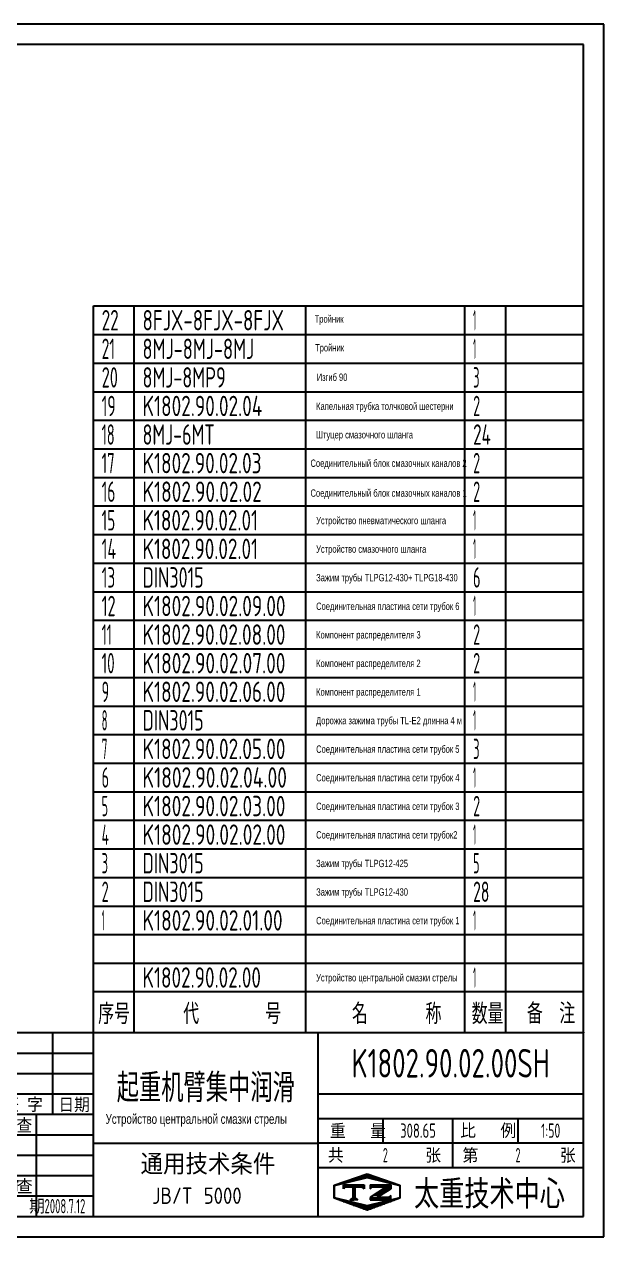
# Model space of a CAD drawing. Header units: millimetres. Extents: x 97 to 21097, y 66 to 14916.
# Drawn here: x 13999 to 21097, y 66 to 14916 of the extents above; entities that cross this region are included whole.
import ezdxf
from ezdxf.enums import TextEntityAlignment as Align

# ---------------------------------------------------------------- set-up
doc = ezdxf.new("R2010")
doc.units = ezdxf.units.MM
doc.header["$LTSCALE"] = 500
doc.header["$MEASUREMENT"] = 0
for name, color, linetype in [('01', 7, 'Continuous'), ('02', 1, 'Continuous'), ('11', 3, 'Continuous'), ('THICK', 7, 'Continuous')]:
    doc.layers.add(name, color=color, linetype=linetype)
doc.styles.add('HZLIB', font='TXT', dxfattribs={"width": 0.8, "bigfont": 'hztxt.shx'})
doc.styles.get("Standard").update_dxf_attribs({"font": 'isocp', "width": 0.707, "bigfont": 'intecad.shx'})

# ---------------------------------------------------------------- blocks, each defined once
blk = doc.blocks.new('*X114')
at = {"color": 0}
for p, q in [((122.34, 4.5), (123.72, 4.5)), ((122.82, 4.8), (123.24, 4.8))]:
    blk.add_line(p, q, dxfattribs=at)
blk = doc.blocks.new('*X113')
at = {"color": 0}
for p, q in [((120.53, 7.8), (125.53, 7.8)), ((120.53, 7.5), (125.53, 7.5)), ((120.53, 7.2), (120.79, 7.2)), ((125.27, 7.2), (125.53, 7.2))]:
    blk.add_line(p, q, dxfattribs=at)
blk = doc.blocks.new('*X112')
at = {"color": 0}
for p, q in [((121.52, 9), (123.12, 9)), ((122.38, 9.3), (124.32, 9.3)), ((123.24, 9.6), (125.52, 9.6)), ((124.1, 9.9), (128.52, 9.9)), ((124.97, 10.2), (127.67, 10.2)), ((125.83, 10.5), (126.82, 10.5)), ((127.02, 9.6), (129.37, 9.6)), ((128.22, 9.3), (130.22, 9.3)), ((129.42, 9), (131.07, 9)), ((118.22, 7.8), (118.32, 7.8)), ((118.22, 7.5), (118.27, 7.5)), ((118.22, 7.2), (118.27, 7.2)), ((118.22, 6.9), (118.27, 6.9)), ((118.22, 6.6), (118.27, 6.6)), ((118.22, 6.3), (118.27, 6.3)), ((118.22, 6), (118.27, 6)), ((118.94, 8.1), (119.52, 8.1)), ((119.8, 8.4), (120.72, 8.4)), ((120.66, 8.7), (121.92, 8.7)), ((130.62, 8.7), (131.92, 8.7)), ((131.82, 8.4), (132.77, 8.4)), ((133.02, 8.1), (133.62, 8.1)), ((134.22, 7.8), (134.32, 7.8)), ((134.27, 7.5), (134.32, 7.5)), ((134.27, 7.2), (134.32, 7.2)), ((134.27, 6.9), (134.32, 6.9)), ((134.27, 6.6), (134.32, 6.6)), ((134.27, 6.3), (134.32, 6.3)), ((134.27, 6), (134.32, 6)), ((118.22, 5.7), (118.27, 5.7)), ((118.22, 5.4), (118.27, 5.4)), ((118.22, 5.1), (118.27, 5.1)), ((118.22, 4.8), (118.27, 4.8)), ((118.79, 4.5), (119.42, 4.5)), ((119.61, 4.2), (120.62, 4.2)), ((120.43, 3.9), (121.82, 3.9)), ((121.26, 3.6), (123.02, 3.6)), ((122.08, 3.3), (124.22, 3.3)), ((122.91, 3), (125.42, 3)), ((127.12, 3), (129.7, 3)), ((128.32, 3.3), (130.51, 3.3)), ((129.52, 3.6), (131.32, 3.6)), ((130.72, 3.9), (132.14, 3.9)), ((131.92, 4.2), (132.95, 4.2)), ((133.12, 4.5), (133.76, 4.5)), ((134.27, 5.7), (134.32, 5.7)), ((134.27, 5.4), (134.32, 5.4)), ((134.27, 5.1), (134.32, 5.1)), ((134.27, 4.8), (134.32, 4.8)), ((123.73, 2.7), (128.89, 2.7)), ((124.55, 2.4), (128.07, 2.4)), ((125.38, 2.1), (127.26, 2.1)), ((126.2, 1.8), (126.45, 1.8))]:
    blk.add_line(p, q, dxfattribs=at)
blk = doc.blocks.new('*X115')
at = {"color": 0}
for p, q in [((127.06, 7.8), (132.06, 7.8)), ((127.06, 7.5), (132.06, 7.5)), ((127.06, 7.2), (127.32, 7.2)), ((128.77, 6), (130.57, 6)), ((129.23, 6.3), (131.04, 6.3)), ((129.7, 6.6), (131.51, 6.6)), ((130.16, 6.9), (131.98, 6.9)), ((130.62, 7.2), (132.06, 7.2)), ((127.84, 5.4), (129.64, 5.4)), ((128.3, 5.7), (130.1, 5.7))]:
    blk.add_line(p, q, dxfattribs=at)
blk = doc.blocks.new('*X116')
at = {"color": 0}
for p, q in [((127.06, 4.8), (132.06, 4.8)), ((127.06, 4.5), (132.06, 4.5)), ((131.84, 5.1), (132.06, 5.1))]:
    blk.add_line(p, q, dxfattribs=at)
blk = doc.blocks.new('headb')
at = {"layer": 'THICK'}
for p, q in [((-180, 45), (-180, 0)), ((-180, 45), (0, 45)), ((-172, 44.98), (-172, 45)), ((-172, 25), (-172, 45)), ((-164, 0), (-164, 45)), ((-144, 25), (-144, 45)), ((-130, 25), (-130, 45)), ((-120, 0), (-120, 45)), ((-65, 0), (-65, 45)), ((0, 0), (0, 45)), ((-180, 30), (-120, 30)), ((-65, 30), (0, 30)), ((-180, 25), (-120, 25)), ((-150, 0), (-150, 25)), ((-134, 0), (-134, 25)), ((-65, 24), (0, 24)), ((-49, 18), (-49, 24)), ((-32, 12), (-32, 24)), ((-16, 18), (-16, 24)), ((-120, 17.93), (-65, 17.93)), ((-65, 18), (0, 18)), ((-65, 12), (0, 12)), ((-180, 0), (0, 0))]:
    blk.add_line(p, q, dxfattribs=at)
at = {"layer": 'THICK', "color": 3}
for p, q in [((-180, 40), (-120, 40)), ((-180, 35), (-120, 35)), ((-180, 20), (-120, 20)), ((-180, 15), (-120, 15)), ((-180, 10), (-120, 10)), ((-61.04, 7.61), (-52.93, 10.43)), ((-60.99, 7.54), (-52.99, 9.54)), ((-52.99, 9.54), (-44.99, 7.54)), ((-52.93, 10.43), (-44.93, 7.61)), ((-61.04, 4.46), (-61.04, 7.61)), ((-60.99, 4.54), (-60.99, 7.54)), ((-58.73, 6.7), (-58.73, 7.7)), ((-58.73, 7.7), (-53.73, 7.7)), ((-58.23, 7.2), (-58.73, 6.7)), ((-54.23, 7.2), (-58.23, 7.2)), ((-56.45, 7.2), (-56.45, 4.46)), ((-56.23, 7.2), (-56.23, 4.46)), ((-55.98, 7.2), (-55.98, 4.46)), ((-53.73, 6.7), (-54.23, 7.2)), ((-53.73, 7.7), (-53.73, 6.7)), ((-52.2, 7.7), (-52.2, 6.7)), ((-52.2, 7.7), (-47.2, 7.7)), ((-52.2, 6.7), (-51.7, 7.2)), ((-48.26, 7.2), (-52.2, 4.65)), ((-51.7, 7.2), (-48.26, 7.2)), ((-47.2, 6.71), (-49.76, 5.07)), ((-47.2, 7.7), (-47.2, 6.7)), ((-44.99, 7.54), (-44.99, 4.54)), ((-44.93, 7.61), (-44.93, 4.46)), ((-180, 5), (-120, 5)), ((-52.93, 1.51), (-61.04, 4.46)), ((-52.99, 2.54), (-60.99, 4.54)), ((-56.23, 4.69), (-57.2, 4.08)), ((-57.2, 4.08), (-56.23, 4.08)), ((-56.23, 4.69), (-55.26, 4.08)), ((-55.26, 4.08), (-56.23, 4.08)), ((-44.99, 4.54), (-52.99, 2.54)), ((-44.93, 4.46), (-52.93, 1.51)), ((-52.2, 4.65), (-52.2, 4.08)), ((-52.2, 4.08), (-47.2, 4.08)), ((-49.76, 5.07), (-50.52, 4.58)), ((-47.7, 4.58), (-50.52, 4.58)), ((-47.2, 5.08), (-47.7, 4.58)), ((-47.2, 4.08), (-47.2, 5.08))]:
    blk.add_line(p, q, dxfattribs=at)
for name in ['*X112', '*X113', '*X115', '*X114', '*X116']:
    blk.add_blockref(name, (-179.26, -0.24), dxfattribs=at)
at = {"insert": (-161.72, 24.32), "char_height": 3.5, "width": 10.6801, "attachment_point": 1}
blk.add_mtext('张永明', dxfattribs=at)
at = {"layer": 'THICK', "color": 3}
for s, height, p in [('标记', 3.5, (-175.84, 27.44)), ('处数', 3.5, (-167.69, 27.44)), ('文', 3.5, (-160.55, 27.69)), ('件', 3.5, (-153.97, 27.57)), ('号', 3.5, (-147.27, 27.57)), ('日期', 3.5, (-124.75, 27.41)), ('工', 3.5, (-147.58, 22.5)), ('艺', 3.5, (-144.03, 22.5)), ('审', 3.5, (-140.42, 22.5)), ('查', 3.5, (-136.94, 22.36)), ('通用技术条件', 5, (-91.97, 12.99)), ('共          张', 3.5, (-48.72, 15.02)), ('第          张', 3.5, (-15.74, 15.02)), ('标', 3.5, (-147.32, 7.46)), ('准', 3.5, (-143.65, 7.46)), ('审', 3.5, (-140.04, 7.46)), ('查', 3.5, (-136.84, 7.46)), ('所', 3.5, (-177.7, 2.53)), ('长', 3.5, (-167.02, 2.21))]:
    blk.add_text(s, height=height, dxfattribs=at).set_placement(p, align=Align.MIDDLE)
for s, p in [('签 字', (-142.1, 25.56)), ('设     计', (-179.18, 20.57)), ('重   量', (-62.07, 19.09)), ('比   例', (-30.16, 19.17)), ('校     核', (-179.36, 15.59)), ('主任设计', (-179.87, 10.5)), ('审     查', (-179.54, 5.64)), ('日     期', (-149.6, 0.66))]:
    blk.add_text(s, height=3.5, dxfattribs=at).set_placement(p)
at = {"layer": 'THICK', "color": 3, "width": 0.8}
blk.add_text('太重技术中心', height=7, dxfattribs=at).set_placement((-41.48, 1.9))
at = {"layer": 'THICK', "color": 3, "style": 'HZLIB', "width": 0.8}
blk.add_text('JB/T 5000', height=4, dxfattribs=at).set_placement((-105.63, 3.05))
blk = doc.blocks.new('*U119')
at = {"layer": '01'}
for points in [[(415, 292), (25, 292)], [(415, 5), (415, 292)], [(25, 5), (415, 5)]]:
    blk.add_lwpolyline(points, dxfattribs=at)
at = {"layer": '02'}
for points in [[(420, 297), (0, 297)], [(420, 0), (420, 297)], [(0, 0), (420, 0)]]:
    blk.add_lwpolyline(points, dxfattribs=at)
blk = doc.blocks.new('*U120', base_point=(359.89, 98.08))
at = {"layer": '01'}
blk.add_line((239.89, 98.08), (239.89, 108.08), dxfattribs=at)
at = {"layer": '01', "color": 7}
for p, q in [((249.89, 98.08), (249.89, 108.08)), ((291.89, 98.08), (291.89, 108.08)), ((330.89, 98.08), (330.89, 108.08)), ((340.89, 98.08), (340.89, 108.08))]:
    blk.add_line(p, q, dxfattribs=at)
at = {"layer": 'THICK'}
for p, q in [((359.89, 108.08), (239.89, 108.08)), ((359.89, 98.08), (359.89, 108.08)), ((239.89, 98.08), (359.89, 98.08))]:
    blk.add_line(p, q, dxfattribs=at)
at = {"layer": '11', "width": 0.707}
for s, p in [('序号', (241.04, 100.17)), ('代        号', (261.87, 100.19)), ('名       称', (303.2, 100.18)), (' 数量', (330.53, 100.17)), ('备  注', (346.06, 100.24))]:
    blk.add_text(s, height=5, dxfattribs=at).set_placement(p)
blk = doc.blocks.new('*U121')
at = {"layer": '01'}
for p, q in [((0, -350), (0, 0)), ((6000, -350), (6000, 0))]:
    blk.add_line(p, q, dxfattribs=at)
at = {"layer": '02'}
for p, q in [((0, 0), (500, 0)), ((500, -350), (500, 0)), ((500, 0), (2600, 0)), ((2600, -350), (2600, 0)), ((2600, 0), (4550, 0)), ((4550, -350), (4550, 0)), ((4550, 0), (5050, 0)), ((5050, -350), (5050, 0)), ((5050, 0), (6000, 0))]:
    blk.add_line(p, q, dxfattribs=at)
blk = doc.blocks.new('*U122')
at = {"layer": '01'}
for p, q in [((0, -350), (0, 0)), ((6000, -350), (6000, 0))]:
    blk.add_line(p, q, dxfattribs=at)
at = {"layer": '02'}
for p, q in [((0, 0), (500, 0)), ((500, -350), (500, 0)), ((500, 0), (2600, 0)), ((2600, -350), (2600, 0)), ((2600, 0), (4550, 0)), ((4550, -350), (4550, 0)), ((4550, 0), (5050, 0)), ((5050, -350), (5050, 0)), ((5050, 0), (6000, 0))]:
    blk.add_line(p, q, dxfattribs=at)
blk = doc.blocks.new('*U123')
at = {"layer": '01'}
for p, q in [((0, -350), (0, 0)), ((6000, -350), (6000, 0))]:
    blk.add_line(p, q, dxfattribs=at)
at = {"layer": '02'}
for p, q in [((0, 0), (500, 0)), ((500, -350), (500, 0)), ((500, 0), (2600, 0)), ((2600, -350), (2600, 0)), ((2600, 0), (4550, 0)), ((4550, -350), (4550, 0)), ((4550, 0), (5050, 0)), ((5050, -350), (5050, 0)), ((5050, 0), (6000, 0))]:
    blk.add_line(p, q, dxfattribs=at)
blk = doc.blocks.new('*U124')
at = {"layer": '01'}
for p, q in [((0, -350), (0, 0)), ((6000, -350), (6000, 0))]:
    blk.add_line(p, q, dxfattribs=at)
at = {"layer": '02'}
for p, q in [((0, 0), (500, 0)), ((500, -350), (500, 0)), ((500, 0), (2600, 0)), ((2600, -350), (2600, 0)), ((2600, 0), (4550, 0)), ((4550, -350), (4550, 0)), ((4550, 0), (5050, 0)), ((5050, -350), (5050, 0)), ((5050, 0), (6000, 0))]:
    blk.add_line(p, q, dxfattribs=at)
blk = doc.blocks.new('*U125')
at = {"layer": '01'}
for p, q in [((0, -350), (0, 0)), ((6000, -350), (6000, 0))]:
    blk.add_line(p, q, dxfattribs=at)
at = {"layer": '02'}
for p, q in [((0, 0), (500, 0)), ((500, -350), (500, 0)), ((500, 0), (2600, 0)), ((2600, -350), (2600, 0)), ((2600, 0), (4550, 0)), ((4550, -350), (4550, 0)), ((4550, 0), (5050, 0)), ((5050, -350), (5050, 0)), ((5050, 0), (6000, 0))]:
    blk.add_line(p, q, dxfattribs=at)
blk = doc.blocks.new('*U126')
at = {"layer": '01'}
for p, q in [((0, -350), (0, 0)), ((6000, -350), (6000, 0))]:
    blk.add_line(p, q, dxfattribs=at)
at = {"layer": '02'}
for p, q in [((0, 0), (500, 0)), ((500, -350), (500, 0)), ((500, 0), (2600, 0)), ((2600, -350), (2600, 0)), ((2600, 0), (4550, 0)), ((4550, -350), (4550, 0)), ((4550, 0), (5050, 0)), ((5050, -350), (5050, 0)), ((5050, 0), (6000, 0))]:
    blk.add_line(p, q, dxfattribs=at)
blk = doc.blocks.new('*U127')
at = {"layer": '01'}
for p, q in [((0, -350), (0, 0)), ((6000, -350), (6000, 0))]:
    blk.add_line(p, q, dxfattribs=at)
at = {"layer": '02'}
for p, q in [((0, 0), (500, 0)), ((500, -350), (500, 0)), ((500, 0), (2600, 0)), ((2600, -350), (2600, 0)), ((2600, 0), (4550, 0)), ((4550, -350), (4550, 0)), ((4550, 0), (5050, 0)), ((5050, -350), (5050, 0)), ((5050, 0), (6000, 0))]:
    blk.add_line(p, q, dxfattribs=at)
blk = doc.blocks.new('*U128')
at = {"layer": '01'}
for p, q in [((0, -350), (0, 0)), ((6000, -350), (6000, 0))]:
    blk.add_line(p, q, dxfattribs=at)
at = {"layer": '02'}
for p, q in [((0, 0), (500, 0)), ((500, -350), (500, 0)), ((500, 0), (2600, 0)), ((2600, -350), (2600, 0)), ((2600, 0), (4550, 0)), ((4550, -350), (4550, 0)), ((4550, 0), (5050, 0)), ((5050, -350), (5050, 0)), ((5050, 0), (6000, 0))]:
    blk.add_line(p, q, dxfattribs=at)
blk = doc.blocks.new('*U129')
at = {"layer": '01'}
for p, q in [((0, -350), (0, 0)), ((6000, -350), (6000, 0))]:
    blk.add_line(p, q, dxfattribs=at)
at = {"layer": '02'}
for p, q in [((0, 0), (500, 0)), ((500, -350), (500, 0)), ((500, 0), (2600, 0)), ((2600, -350), (2600, 0)), ((2600, 0), (4550, 0)), ((4550, -350), (4550, 0)), ((4550, 0), (5050, 0)), ((5050, -350), (5050, 0)), ((5050, 0), (6000, 0))]:
    blk.add_line(p, q, dxfattribs=at)
blk = doc.blocks.new('*U130')
at = {"layer": '01'}
for p, q in [((0, -350), (0, 0)), ((6000, -350), (6000, 0))]:
    blk.add_line(p, q, dxfattribs=at)
at = {"layer": '02'}
for p, q in [((0, 0), (500, 0)), ((500, -350), (500, 0)), ((500, 0), (2600, 0)), ((2600, -350), (2600, 0)), ((2600, 0), (4550, 0)), ((4550, -350), (4550, 0)), ((4550, 0), (5050, 0)), ((5050, -350), (5050, 0)), ((5050, 0), (6000, 0))]:
    blk.add_line(p, q, dxfattribs=at)
blk = doc.blocks.new('*U131')
at = {"layer": '01'}
for p, q in [((0, -350), (0, 0)), ((6000, -350), (6000, 0))]:
    blk.add_line(p, q, dxfattribs=at)
at = {"layer": '02'}
for p, q in [((0, 0), (500, 0)), ((500, -350), (500, 0)), ((500, 0), (2600, 0)), ((2600, -350), (2600, 0)), ((2600, 0), (4550, 0)), ((4550, -350), (4550, 0)), ((4550, 0), (5050, 0)), ((5050, -350), (5050, 0)), ((5050, 0), (6000, 0))]:
    blk.add_line(p, q, dxfattribs=at)
blk = doc.blocks.new('*U132')
at = {"layer": '01'}
for p, q in [((0, -350), (0, 0)), ((6000, -350), (6000, 0))]:
    blk.add_line(p, q, dxfattribs=at)
at = {"layer": '02'}
for p, q in [((0, 0), (500, 0)), ((500, -350), (500, 0)), ((500, 0), (2600, 0)), ((2600, -350), (2600, 0)), ((2600, 0), (4550, 0)), ((4550, -350), (4550, 0)), ((4550, 0), (5050, 0)), ((5050, -350), (5050, 0)), ((5050, 0), (6000, 0))]:
    blk.add_line(p, q, dxfattribs=at)
blk = doc.blocks.new('*U133')
at = {"layer": '01'}
for p, q in [((0, -350), (0, 0)), ((6000, -350), (6000, 0))]:
    blk.add_line(p, q, dxfattribs=at)
at = {"layer": '02'}
for p, q in [((0, 0), (500, 0)), ((500, -350), (500, 0)), ((500, 0), (2600, 0)), ((2600, -350), (2600, 0)), ((2600, 0), (4550, 0)), ((4550, -350), (4550, 0)), ((4550, 0), (5050, 0)), ((5050, -350), (5050, 0)), ((5050, 0), (6000, 0))]:
    blk.add_line(p, q, dxfattribs=at)
blk = doc.blocks.new('*U134')
at = {"layer": '01'}
for p, q in [((0, -350), (0, 0)), ((6000, -350), (6000, 0))]:
    blk.add_line(p, q, dxfattribs=at)
at = {"layer": '02'}
for p, q in [((0, 0), (500, 0)), ((500, -350), (500, 0)), ((500, 0), (2600, 0)), ((2600, -350), (2600, 0)), ((2600, 0), (4550, 0)), ((4550, -350), (4550, 0)), ((4550, 0), (5050, 0)), ((5050, -350), (5050, 0)), ((5050, 0), (6000, 0))]:
    blk.add_line(p, q, dxfattribs=at)
blk = doc.blocks.new('*U135')
at = {"layer": '01'}
for p, q in [((0, -350), (0, 0)), ((6000, -350), (6000, 0))]:
    blk.add_line(p, q, dxfattribs=at)
at = {"layer": '02'}
for p, q in [((0, 0), (500, 0)), ((500, -350), (500, 0)), ((500, 0), (2600, 0)), ((2600, -350), (2600, 0)), ((2600, 0), (4550, 0)), ((4550, -350), (4550, 0)), ((4550, 0), (5050, 0)), ((5050, -350), (5050, 0)), ((5050, 0), (6000, 0))]:
    blk.add_line(p, q, dxfattribs=at)
blk = doc.blocks.new('*U136')
at = {"layer": '01'}
for p, q in [((0, -350), (0, 0)), ((6000, -350), (6000, 0))]:
    blk.add_line(p, q, dxfattribs=at)
at = {"layer": '02'}
for p, q in [((0, 0), (500, 0)), ((500, -350), (500, 0)), ((500, 0), (2600, 0)), ((2600, -350), (2600, 0)), ((2600, 0), (4550, 0)), ((4550, -350), (4550, 0)), ((4550, 0), (5050, 0)), ((5050, -350), (5050, 0)), ((5050, 0), (6000, 0))]:
    blk.add_line(p, q, dxfattribs=at)
blk = doc.blocks.new('*U137')
at = {"layer": '01'}
for p, q in [((0, -350), (0, 0)), ((6000, -350), (6000, 0))]:
    blk.add_line(p, q, dxfattribs=at)
at = {"layer": '02'}
for p, q in [((0, 0), (500, 0)), ((500, -350), (500, 0)), ((500, 0), (2600, 0)), ((2600, -350), (2600, 0)), ((2600, 0), (4550, 0)), ((4550, -350), (4550, 0)), ((4550, 0), (5050, 0)), ((5050, -350), (5050, 0)), ((5050, 0), (6000, 0))]:
    blk.add_line(p, q, dxfattribs=at)
blk = doc.blocks.new('*U138')
at = {"layer": '01'}
for p, q in [((0, -350), (0, 0)), ((6000, -350), (6000, 0))]:
    blk.add_line(p, q, dxfattribs=at)
at = {"layer": '02'}
for p, q in [((0, 0), (500, 0)), ((500, -350), (500, 0)), ((500, 0), (2600, 0)), ((2600, -350), (2600, 0)), ((2600, 0), (4550, 0)), ((4550, -350), (4550, 0)), ((4550, 0), (5050, 0)), ((5050, -350), (5050, 0)), ((5050, 0), (6000, 0))]:
    blk.add_line(p, q, dxfattribs=at)
blk = doc.blocks.new('*U139')
at = {"layer": '01'}
for p, q in [((0, -350), (0, 0)), ((6000, -350), (6000, 0))]:
    blk.add_line(p, q, dxfattribs=at)
at = {"layer": '02'}
for p, q in [((0, 0), (500, 0)), ((500, -350), (500, 0)), ((500, 0), (2600, 0)), ((2600, -350), (2600, 0)), ((2600, 0), (4550, 0)), ((4550, -350), (4550, 0)), ((4550, 0), (5050, 0)), ((5050, -350), (5050, 0)), ((5050, 0), (6000, 0))]:
    blk.add_line(p, q, dxfattribs=at)
blk = doc.blocks.new('*U140')
at = {"layer": '01'}
for p, q in [((0, -350), (0, 0)), ((6000, -350), (6000, 0))]:
    blk.add_line(p, q, dxfattribs=at)
at = {"layer": '02'}
for p, q in [((0, 0), (500, 0)), ((500, -350), (500, 0)), ((500, 0), (2600, 0)), ((2600, -350), (2600, 0)), ((2600, 0), (4550, 0)), ((4550, -350), (4550, 0)), ((4550, 0), (5050, 0)), ((5050, -350), (5050, 0)), ((5050, 0), (6000, 0))]:
    blk.add_line(p, q, dxfattribs=at)
blk = doc.blocks.new('*U141')
at = {"layer": '01'}
for p, q in [((0, -350), (0, 0)), ((6000, -350), (6000, 0))]:
    blk.add_line(p, q, dxfattribs=at)
at = {"layer": '02'}
for p, q in [((0, 0), (500, 0)), ((500, -350), (500, 0)), ((500, 0), (2600, 0)), ((2600, -350), (2600, 0)), ((2600, 0), (4550, 0)), ((4550, -350), (4550, 0)), ((4550, 0), (5050, 0)), ((5050, -350), (5050, 0)), ((5050, 0), (6000, 0))]:
    blk.add_line(p, q, dxfattribs=at)
blk = doc.blocks.new('*U142')
at = {"layer": '01'}
for p, q in [((0, -350), (0, 0)), ((6000, -350), (6000, 0))]:
    blk.add_line(p, q, dxfattribs=at)
at = {"layer": '02'}
for p, q in [((0, 0), (500, 0)), ((500, -350), (500, 0)), ((500, 0), (2600, 0)), ((2600, -350), (2600, 0)), ((2600, 0), (4550, 0)), ((4550, -350), (4550, 0)), ((4550, 0), (5050, 0)), ((5050, -350), (5050, 0)), ((5050, 0), (6000, 0))]:
    blk.add_line(p, q, dxfattribs=at)
blk = doc.blocks.new('*U143')
at = {"layer": '01'}
for p, q in [((0, -350), (0, 0)), ((6000, -350), (6000, 0))]:
    blk.add_line(p, q, dxfattribs=at)
at = {"layer": '02'}
for p, q in [((0, 0), (500, 0)), ((500, -350), (500, 0)), ((500, 0), (2600, 0)), ((2600, -350), (2600, 0)), ((2600, 0), (4550, 0)), ((4550, -350), (4550, 0)), ((4550, 0), (5050, 0)), ((5050, -350), (5050, 0)), ((5050, 0), (6000, 0))]:
    blk.add_line(p, q, dxfattribs=at)
blk = doc.blocks.new('*U144')
at = {"layer": '01'}
for p, q in [((0, -350), (0, 0)), ((0, 0), (500, 0)), ((500, 0), (2600, 0)), ((2600, 0), (4550, 0)), ((4550, 0), (5050, 0)), ((5050, 0), (6000, 0)), ((6000, -350), (6000, 0))]:
    blk.add_line(p, q, dxfattribs=at)
at = {"layer": '02'}
for p, q in [((500, -350), (500, 0)), ((2600, -350), (2600, 0)), ((4550, -350), (4550, 0)), ((5050, -350), (5050, 0))]:
    blk.add_line(p, q, dxfattribs=at)

msp = doc.modelspace()

# ---------------------------------------------------------------- linework, layer by layer
at = {"layer": '01'}
msp.add_point((20847, 2566), dxfattribs=at)

# ---------------------------------------------------------------- block references
at = {"xscale": 50, "yscale": 50, "zscale": 50}
for name, p in [('*U120', (20847, 2566)), ('headb', (20847, 316))]:
    msp.add_blockref(name, p, dxfattribs=at)
at = {"layer": '01', "xscale": 50, "yscale": 50, "zscale": 50}
msp.add_blockref('*U119', (97, 66), dxfattribs=at)
at = {"layer": '01'}
for name, p in [('*U144', (14847, 11466)), ('*U143', (14847, 11116)), ('*U142', (14847, 10766)), ('*U141', (14847, 10416)), ('*U140', (14847, 10066)), ('*U139', (14847, 9716)), ('*U138', (14847, 9366)), ('*U137', (14847, 9016)), ('*U136', (14847, 8666)), ('*U135', (14847, 8316)), ('*U134', (14847, 7966)), ('*U133', (14847, 7616)), ('*U132', (14847, 7266)), ('*U131', (14847, 6916)), ('*U130', (14847, 6566)), ('*U129', (14847, 6216)), ('*U128', (14847, 5866)), ('*U127', (14847, 5516)), ('*U126', (14847, 5166)), ('*U125', (14847, 4816)), ('*U124', (14847, 4466)), ('*U123', (14847, 4116)), ('*U122', (14847, 3766)), ('*U121', (14847, 3416))]:
    msp.add_blockref(name, p, dxfattribs=at)

# ---------------------------------------------------------------- texts
at = {"layer": '01', "attachment_point": 1}
for s, insert, char_height, width in [('{\\fArial|b0|i0|c204|p34;\\C3;Тройник}', (17556, 11351), 90, 1792.77), ('{\\fArial|b0|i0|c204|p34;\\C3;Тройник}', (17561, 10999), 90, 1792.77), ('{\\fArial|b0|i0|c204|p34;\\C3;Изгиб 90}', (17581, 10638), 90, 1792.77), ('{\\fArial|b0|i0|c204|p34;\\C3;Капельная трубка толчковой шестерни}', (17574, 10283), 90, 1792.77), ('{\\fArial|b0|i0|c204|p34;\\C3;Штуцер смазочного шланга}', (17574, 9933), 90, 1792.77), ('{\\fArial|b0|i0|c204|p34;\\C3;Соединительный блок смазочных каналов \\fArial|b0|i0|c0|p34;2}', (17505, 9585), 90, 1847.35), ('{\\fArial|b0|i0|c204|p34;\\C3;Соединительный блок смазочных каналов \\fArial|b0|i0|c0|p34;1}', (17505, 9219), 90, 1838.74), ('{\\fArial|b0|i0|c204|p34;\\C3;Устройство пневматического шланга}', (17574, 8883), 90, 1792.77), ('{\\fArial|b0|i0|c204|p34;\\C3;Устройство смазочного шланга}', (17574, 8533), 90, 1792.77), ('{\\fArial|b0|i0|c204|p34;\\C3;Зажим трубы TLPG12-430+ TLPG18-430}', (17574, 8183), 90, 1792.77), ('{\\fArial|b0|i0|c204|p34;\\C3;Соединительная пластина сети трубок 6}', (17574, 7833), 90, 1792.77), ('{\\fArial|b0|i0|c204|p34;\\C3;Компонент распределителя 3}', (17574, 7483), 90, 1792.77), ('{\\fArial|b0|i0|c204|p34;\\C3;Компонент распределителя 2}', (17574, 7133), 90, 1792.77), ('{\\fArial|b0|i0|c204|p34;\\C3;Компонент распределителя 1}', (17574, 6783), 90, 1792.77), ('{\\fArial|b0|i0|c204|p34;\\C3;Дорожка зажима трубы TL-E2 длинна 4 м}', (17574, 6433), 90, 1792.77), ('{\\fArial|b0|i0|c204|p34;\\C3;Соединительная пластина сети трубок 5}', (17574, 6083), 90, 1792.77), ('{\\fArial|b0|i0|c204|p34;\\C3;Соединительная пластина сети трубок \\fArial|b0|i0|c0|p34;4}', (17574, 5733), 90, 1792.77), ('{\\fArial|b0|i0|c204|p34;\\C3;Соединительная пластина сети трубок \\fArial|b0|i0|c0|p34;3}', (17574, 5383), 90, 1792.77), ('{\\fArial|b0|i0|c204|p34;\\C3;Соединительная пластина сети трубок\\fArial|b0|i0|c0|p34;2}', (17574, 5033), 90, 1792.77), ('{\\fArial|b0|i0|c204|p34;\\C3;Зажим трубы TLPG12-425}', (17574, 4683), 90, 1792.77), ('{\\fArial|b0|i0|c204|p34;\\C3;Зажим трубы TLPG12-430}', (17574, 4333), 90, 1792.77), ('{\\fArial|b0|i0|c204|p34;\\C3;Соединительная пластина сети трубок \\fArial|b0|i0|c0|p34;1}', (17574, 3983), 90, 1792.77), ('{\\fArial|b0|i0|c204|p34;\\C3;Устройство центральной смазки стрелы}', (17574, 3283), 90, 1792.77), ('{\\fArial|b0|i0|c204|p34;\\C3;Устройство центральной смазки стрелы}', (14996, 1569), 120, 2256.48)]:
    msp.add_mtext(s, dxfattribs=dict(at, insert=insert, char_height=char_height, width=width))
at = {"layer": '11'}
for s, height, width, p, p2 in [('22', 250, 0.639754, (14947, 11166), (15156, 11166)), ('8FJX-8FJX-8FJX', 250, 0.696342, (15447, 11166), (17179, 11166)), ('1', 250, 0.404, (19497, 11166), (19532, 11166)), ('21', 250, 0.623098, (14947, 10816), (15110, 10816)), ('8MJ-8MJ-8MJ', 250, 0.693561, (15447, 10816), (16815, 10816)), ('1', 250, 0.404, (19497, 10816), (19532, 10816)), ('20', 250, 0.636567, (14947, 10466), (15146, 10466)), ('8MJ-8MP9', 250, 0.689091, (15447, 10466), (16467, 10466)), ('3', 250, 0.527686, (19497, 10466), (19575, 10466)), ('19', 250, 0.612447, (14947, 10116), (15119, 10116)), ('K1802.90.02.04', 250, 0.694462, (15447, 10116), (16915, 10116)), ('2', 250, 0.562593, (19497, 10116), (19583, 10116)), ('18', 250, 0.606, (14947, 9766), (15106, 9766)), ('8MJ-6MT', 250, 0.686408, (15447, 9766), (16331, 9766)), ('24', 250, 0.641743, (19497, 9766), (19714, 9766)), ('17', 250, 0.606, (14947, 9416), (15106, 9416)), ('K1802.90.02.03', 250, 0.694375, (15447, 9416), (16905, 9416)), ('2', 250, 0.562593, (19497, 9416), (19583, 9416)), ('16', 250, 0.610556, (14947, 9066), (15115, 9066)), ('K1802.90.02.02', 250, 0.694403, (15447, 9066), (16908, 9066)), ('2', 250, 0.562593, (19497, 9066), (19583, 9066)), ('15', 250, 0.609833, (14947, 8716), (15113, 8716)), ('K1802.90.02.01', 250, 0.694001, (15447, 8716), (16862, 8716)), ('1', 250, 0.404, (19497, 8716), (19532, 8716)), ('14', 250, 0.614783, (14947, 8366), (15124, 8366)), ('K1802.90.02.01', 250, 0.694001, (15447, 8366), (16862, 8366)), ('1', 250, 0.404, (19497, 8366), (19532, 8366)), ('13', 250, 0.609833, (14947, 8016), (15113, 8016)), ('DIN3015', 250, 0.682851, (15447, 8016), (16197, 8016)), ('6', 250, 0.600695, (19497, 8016), (19587, 8016)), ('12', 250, 0.611465, (14947, 7666), (15117, 7666)), ('K1802.90.02.09.00', 250, 0.696461, (15447, 7666), (17199, 7666)), ('1', 250, 0.404, (19497, 7666), (19532, 7666)), ('11', 250, 0.582235, (14947, 7316), (15071, 7316)), ('K1802.90.02.08.00', 250, 0.696457, (15447, 7316), (17198, 7316)), ('2', 250, 0.562593, (19497, 7316), (19583, 7316)), ('10', 250, 0.606076, (14947, 6966), (15106, 6966)), ('K1802.90.02.07.00', 250, 0.696457, (15447, 6966), (17198, 6966)), ('2', 250, 0.562593, (19497, 6966), (19583, 6966)), ('9', 250, 0.579528, (14947, 6616), (15037, 6616)), ('K1802.90.02.06.00', 250, 0.696457, (15447, 6616), (17198, 6616)), ('1', 250, 0.404, (19497, 6616), (19532, 6616)), ('8', 250, 0.514182, (14947, 6266), (15018, 6266)), ('DIN3015', 250, 0.682851, (15447, 6266), (16197, 6266)), ('1', 250, 0.404, (19497, 6266), (19532, 6266)), ('7', 250, 0.514182, (14947, 5916), (15018, 5916)), ('K1802.90.02.05.00', 250, 0.696457, (15447, 5916), (17198, 5916)), ('3', 250, 0.527686, (19497, 5916), (19575, 5916)), ('6', 250, 0.600695, (14947, 5566), (15037, 5566)), ('K1802.90.02.04.00', 250, 0.696561, (15447, 5566), (17216, 5566)), ('1', 250, 0.404, (19497, 5566), (19532, 5566)), ('5', 250, 0.527686, (14947, 5216), (15025, 5216)), ('K1802.90.02.03.00', 250, 0.696457, (15447, 5216), (17198, 5216)), ('2', 250, 0.562593, (19497, 5216), (19583, 5216)), ('4', 250, 0.543846, (14947, 4866), (15035, 4866)), ('K1802.90.02.02.00', 250, 0.696457, (15447, 4866), (17198, 4866)), ('1', 250, 0.404, (19497, 4866), (19532, 4866)), ('3', 250, 0.527686, (14947, 4516), (15025, 4516)), ('DIN3015', 250, 0.682851, (15447, 4516), (16197, 4516)), ('5', 250, 0.527686, (19497, 4516), (19575, 4516)), ('2', 250, 0.562593, (14947, 4166), (15033, 4166)), ('DIN3015', 250, 0.682851, (15447, 4166), (16197, 4166)), ('28', 250, 0.636523, (19497, 4166), (19696, 4166)), ('1', 250, 0.404, (14947, 3816), (14982, 3816)), ('K1802.90.02.01.00', 250, 0.696244, (15447, 3816), (17163, 3816)), ('1', 250, 0.404, (19497, 3816), (19532, 3816)), ('K1802.90.02.00', 250, 0.694314, (15447, 3116), (16898, 3116)), ('1', 250, 0.404, (19497, 3116), (19532, 3116)), ('K1802.90.02.00SH', 350, 0.696351, (18008, 2016), (20435, 2016)), ('起重机臂集中润滑', 350, 0.704779, (15131, 1714), (17313, 1714)), ('308.65', 175, 0.678271, (18603, 1278), (19041, 1278)), ('1:50', 175, 0.655288, (20329, 1278), (20565, 1278)), ('2', 175, 0.562593, (18392, 978), (18452, 978)), ('2', 175, 0.562593, (20017, 978), (20077, 978)), ('2008.7.12', 175, 0.54839, (14247, 353), (14747, 353))]:
    msp.add_text(s, height=height, dxfattribs=dict(at, width=width)).set_placement(p, p2, align=Align.FIT)

doc.saveas('drawing.dxf')
